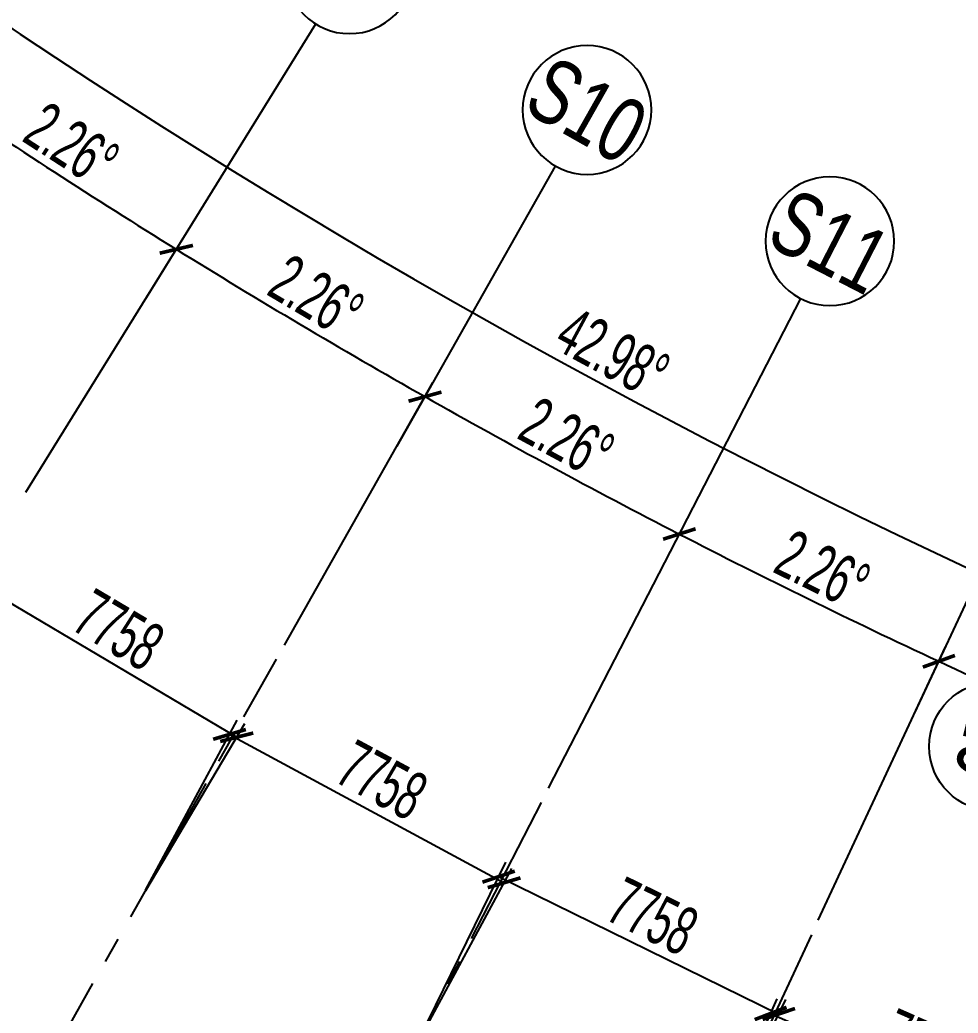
# Model space of a CAD drawing. Extents: x -668578 to 2331563, y -1202445 to 1620273.
# Drawn here: x 780331 to 803656, y 116373 to 141058 of the extents above; entities that cross this region are included whole.
import ezdxf
from ezdxf.enums import TextEntityAlignment as Align

# ---------------------------------------------------------------- set-up
doc = ezdxf.new("R2010")
doc.units = 0
doc.linetypes.add('CENTER2', pattern=[28.575, 19.05, -3.175, 3.175, -3.175])
doc.linetypes.add('DOT2', pattern=[0.125, 0, -0.125])
doc.layers.get('0').update_dxf_attribs({"color": 8})
doc.layers.get('Defpoints').update_dxf_attribs({"color": 8})
for name, color, linetype in [('#标注', 8, 'Continuous'), ('#轴线', 8, 'CENTER2'), ('A-AL', 8, 'Continuous'), ('A-FLOR-OTLN', 8, 'DOT2'), ('A-ROOF-DRAN', 8, 'Continuous'), ('dim', 8, 'Continuous')]:
    doc.layers.add(name, color=color, linetype=linetype)
doc.styles.add('JHZX', font='jrs.shx', dxfattribs={"width": 0.6, "bigfont": 'jhz.shx'})
doc.dimstyles.new('JZBZ-400', dxfattribs={"dimscale": 400, "dimtxt": 3, "dimasz": 1.5, "dimexe": 1, "dimexo": 1, "dimgap": 0.5, "dimtad": 1, "dimdec": 0, "dimdsep": 46, "dimtxsty": 'JHZX', "dimblk1": 'ARCHTICK', "dimblk2": 'ARCHTICK', "dimsah": 1, "dimcen": 0, "dimclrd": 1, "dimclre": 1, "dimclrt": 2, "dimazin": 2, "dimtfac": 1, "dimtdec": 0, "dimtix": 1, "dimtmove": 0, "dimatfit": 3, "dimfxl": 0, "dimtolj": 1, "dimlwd": -1, "dimlwe": -1, "dimarcsym": 0})

# ---------------------------------------------------------------- blocks, each defined once
blk = doc.blocks.new('_ARCHTICK')
at = {"color": 0, "linetype": 'ByBlock', "const_width": 0.15}
blk.add_lwpolyline([(-0.5, -0.5), (0.5, 0.5)], dxfattribs=at)
blk = doc.blocks.new('*D2918')
at = {"layer": '#标注', "ltscale": 300, "transparency": 16777216}
for p, q in [((52517, 44290), (60086, 50671)), ((174425, -21557), (175612, -11729))]:
    blk.add_line(p, q, dxfattribs=at)
blk.add_arc((197092, 166179), 179600, 220.13382, 263.11563, dxfattribs=at)
at = {"layer": 'Defpoints', "color": 0, "ltscale": 300, "transparency": 16777216}
for p in [(197092, 166179), (52212, 44032), (92699, 20035), (174378, -21955)]:
    blk.add_point(p, dxfattribs=at)
at = {"layer": '#标注', "ltscale": 300, "transparency": 16777216, "xscale": 600, "yscale": 600, "zscale": 600}
for p, rotation in [((59781, 50414), 130.1338192809486), ((175564, -12126), 353.1156299250185)]:
    blk.add_blockref('_ARCHTICK', p, dxfattribs=dict(at, rotation=rotation))
at = {"layer": '#标注', "ltscale": 300, "transparency": 16777216, "insert": (112118, 8861), "char_height": 1200, "attachment_point": 5, "rotation": 331.6247, "style": 'JHZX'}
blk.add_mtext('\\A1;42.98°', dxfattribs=at)
blk = doc.blocks.new('*D2912')
at = {"layer": '#标注', "ltscale": 300, "transparency": 16777216}
for p, q in [((91265, 9465), (95462, 15681)), ((97533, 5410), (101482, 11786))]:
    blk.add_line(p, q, dxfattribs=at)
blk.add_arc((197092, 166179), 182000, 235.96922, 238.23142, dxfattribs=at)
at = {"layer": 'Defpoints', "color": 0, "ltscale": 300, "transparency": 16777216}
for p in [(197092, 166179), (97232, 14022), (91041, 9134), (97322, 5070)]:
    blk.add_point(p, dxfattribs=at)
at = {"layer": '#标注', "ltscale": 300, "transparency": 16777216, "xscale": 600, "yscale": 600, "zscale": 600}
for p, rotation in [((95238, 15349), 145.9692216820972), ((101271, 11446), 328.2314223130762)]:
    blk.add_blockref('_ARCHTICK', p, dxfattribs=dict(at, rotation=rotation))
at = {"layer": '#标注', "ltscale": 300, "transparency": 16777216, "insert": (98670, 14040), "char_height": 1200, "attachment_point": 5, "rotation": 327.1003, "style": 'JHZX'}
blk.add_mtext('\\A1;2.26°', dxfattribs=at)
blk = doc.blocks.new('*D2913')
at = {"layer": '#标注', "ltscale": 300, "transparency": 16777216}
for p, q in [((97533, 5410), (101482, 11786)), ((103957, 1605), (107650, 8133))]:
    blk.add_line(p, q, dxfattribs=at)
blk.add_arc((197092, 166179), 182000, 238.23142, 240.49362, dxfattribs=at)
at = {"layer": 'Defpoints', "color": 0, "ltscale": 300, "transparency": 16777216}
for p in [(197092, 166179), (103316, 10198), (97322, 5070), (103760, 1257)]:
    blk.add_point(p, dxfattribs=at)
at = {"layer": '#标注', "ltscale": 300, "transparency": 16777216, "xscale": 600, "yscale": 600, "zscale": 600}
for p, rotation in [((101271, 11446), 148.2314223130731), ((107453, 7784), 330.4936231196902)]:
    blk.add_blockref('_ARCHTICK', p, dxfattribs=dict(at, rotation=rotation))
at = {"layer": '#标注', "ltscale": 300, "transparency": 16777216, "insert": (104752, 10273), "char_height": 1200, "attachment_point": 5, "rotation": 329.3625, "style": 'JHZX'}
blk.add_mtext('\\A1;2.26°', dxfattribs=at)
blk = doc.blocks.new('*D2914')
at = {"layer": '#标注', "ltscale": 300, "transparency": 16777216}
for p, q in [((103957, 1605), (107650, 8133)), ((110525, -1943), (113959, 4725))]:
    blk.add_line(p, q, dxfattribs=at)
blk.add_arc((197092, 166179), 182000, 240.49362, 242.75582, dxfattribs=at)
at = {"layer": 'Defpoints', "color": 0, "ltscale": 300, "transparency": 16777216}
for p in [(197092, 166179), (109546, 6618), (103760, 1257), (110342, -2298)]:
    blk.add_point(p, dxfattribs=at)
at = {"layer": '#标注', "ltscale": 300, "transparency": 16777216, "xscale": 600, "yscale": 600, "zscale": 600}
for p, rotation in [((107453, 7784), 150.4936231196933), ((113776, 4370), 332.7558238595374)]:
    blk.add_blockref('_ARCHTICK', p, dxfattribs=dict(at, rotation=rotation))
at = {"layer": '#标注', "ltscale": 300, "transparency": 16777216, "insert": (110978, 6750), "char_height": 1200, "attachment_point": 5, "rotation": 331.6247, "style": 'JHZX'}
blk.add_mtext('\\A1;2.26°', dxfattribs=at)
blk = doc.blocks.new('*D2915')
at = {"layer": '#标注', "ltscale": 300, "transparency": 16777216}
for p, q in [((110525, -1943), (113959, 4725)), ((117229, -5229), (120396, 1570))]:
    blk.add_line(p, q, dxfattribs=at)
blk.add_arc((197092, 166179), 182000, 242.75582, 245.01802, dxfattribs=at)
at = {"layer": 'Defpoints', "color": 0, "ltscale": 300, "transparency": 16777216}
for p in [(197092, 166179), (115912, 3287), (110342, -2298), (117060, -5591)]:
    blk.add_point(p, dxfattribs=at)
at = {"layer": '#标注', "ltscale": 300, "transparency": 16777216, "xscale": 600, "yscale": 600, "zscale": 600}
for p, rotation in [((113776, 4370), 152.7558238595378), ((120228, 1207), 335.0180245994241)]:
    blk.add_blockref('_ARCHTICK', p, dxfattribs=dict(at, rotation=rotation))
at = {"layer": '#标注', "ltscale": 300, "transparency": 16777216, "insert": (117338, 3475), "char_height": 1200, "attachment_point": 5, "rotation": 333.8869, "style": 'JHZX'}
blk.add_mtext('\\A1;2.26°', dxfattribs=at)
blk = doc.blocks.new('*D2916')
at = {"layer": '#标注', "ltscale": 300, "transparency": 16777216}
for p, q in [((117229, -5229), (120396, 1570)), ((124057, -8248), (126954, -1330))]:
    blk.add_line(p, q, dxfattribs=at)
blk.add_arc((197092, 166179), 182000, 245.01802, 247.28023, dxfattribs=at)
at = {"layer": 'Defpoints', "color": 0, "ltscale": 300, "transparency": 16777216}
for p in [(197092, 166179), (122405, 210), (117060, -5591), (123903, -8617)]:
    blk.add_point(p, dxfattribs=at)
at = {"layer": '#标注', "ltscale": 300, "transparency": 16777216, "xscale": 600, "yscale": 600, "zscale": 600}
for p, rotation in [((120228, 1207), 155.0180245994223), ((126799, -1698), 337.2802253813061)]:
    blk.add_blockref('_ARCHTICK', p, dxfattribs=dict(at, rotation=rotation))
at = {"layer": '#标注', "ltscale": 300, "transparency": 16777216, "insert": (123823, 453), "char_height": 1200, "attachment_point": 5, "rotation": 336.1491, "style": 'JHZX'}
blk.add_mtext('\\A1;2.26°', dxfattribs=at)
blk = doc.blocks.new('*U2924')
at = {"linetype": 'ByBlock'}
blk.add_line((0, -20), (0, 0), dxfattribs=at)
blk.add_circle((0, -24), 4, dxfattribs=at)
at = {"color": 253, "linetype": 'ByBlock', "style": 'JHZX', "width": 0.75}
blk.add_attdef('AXES', text='', height=4, dxfattribs=at).set_placement((0, -24), align=Align.MIDDLE_CENTER)
blk = doc.blocks.new('*D2999')
at = {"layer": '#标注', "transparency": 16777216}
for p, q in [((-60662, 8378), (-58201, 12532)), ((-58405, 12188), (-51730, 8235)), ((-53987, 4425), (-51526, 8579))]:
    blk.add_line(p, q, dxfattribs=at)
at = {"layer": 'Defpoints', "color": 0, "transparency": 16777216}
for p in [(-51730, 8235), (-60866, 8034), (-54191, 4081)]:
    blk.add_point(p, dxfattribs=at)
at = {"layer": '#标注', "transparency": 16777216, "xscale": 600, "yscale": 600, "zscale": 600}
for p, rotation in [((-58405, 12188), 149.3625281524388), ((-51730, 8235), 329.3625281524388)]:
    blk.add_blockref('_ARCHTICK', p, dxfattribs=dict(at, rotation=rotation))
at = {"layer": '#标注', "transparency": 16777216, "insert": (-54660, 10900), "char_height": 1200, "attachment_point": 5, "rotation": 329.3625, "style": 'JHZX'}
blk.add_mtext('\\A1;7758', dxfattribs=at)
blk = doc.blocks.new('*D3005')
at = {"layer": '#标注', "transparency": 16777216}
for p, q in [((-54001, 4433), (-51718, 8658)), ((-51909, 8306), (-45083, 4619)), ((-47175, 746), (-44893, 4971))]:
    blk.add_line(p, q, dxfattribs=at)
at = {"layer": 'Defpoints', "color": 0, "transparency": 16777216}
for p in [(-45083, 4619), (-54191, 4081), (-47365, 394)]:
    blk.add_point(p, dxfattribs=at)
at = {"layer": '#标注', "transparency": 16777216, "xscale": 600, "yscale": 600, "zscale": 600}
for p, rotation in [((-51909, 8306), 151.6247212833316), ((-45083, 4619), 331.6247212833315)]:
    blk.add_blockref('_ARCHTICK', p, dxfattribs=dict(at, rotation=rotation))
at = {"layer": '#标注', "transparency": 16777216, "insert": (-48115, 7166), "char_height": 1200, "attachment_point": 5, "rotation": 331.6247, "style": 'JHZX'}
blk.add_mtext('\\A1;7758', dxfattribs=at)
blk = doc.blocks.new('*D3006')
at = {"layer": '#标注', "transparency": 16777216}
for p, q in [((-47189, 753), (-45043, 5130)), ((-45219, 4771), (-38253, 1357)), ((-40223, -2662), (-38077, 1716))]:
    blk.add_line(p, q, dxfattribs=at)
at = {"layer": 'Defpoints', "color": 0, "transparency": 16777216}
for p in [(-38253, 1357), (-47365, 394), (-40399, -3021)]:
    blk.add_point(p, dxfattribs=at)
at = {"layer": '#标注', "transparency": 16777216, "xscale": 600, "yscale": 600, "zscale": 600}
for p, rotation in [((-45219, 4771), 153.8869297643725), ((-38253, 1357), 333.8869297643725)]:
    blk.add_blockref('_ARCHTICK', p, dxfattribs=dict(at, rotation=rotation))
at = {"layer": '#标注', "transparency": 16777216, "insert": (-41384, 3782), "char_height": 1200, "attachment_point": 5, "rotation": 333.8869, "style": 'JHZX'}
blk.add_mtext('\\A1;7758', dxfattribs=at)
blk = doc.blocks.new('*D3007')
at = {"layer": '#标注', "transparency": 16777216}
for p, q in [((-40237, -2655), (-38295, 1737)), ((-38457, 1371), (-31362, -1766)), ((-33142, -5792), (-31200, -1400))]:
    blk.add_line(p, q, dxfattribs=at)
at = {"layer": 'Defpoints', "color": 0, "transparency": 16777216}
for p in [(-31362, -1766), (-40399, -3021), (-33304, -6158)]:
    blk.add_point(p, dxfattribs=at)
at = {"layer": '#标注', "transparency": 16777216, "xscale": 600, "yscale": 600, "zscale": 600}
for p, rotation in [((-38457, 1371), 156.149138245412), ((-31362, -1766), 336.149138245412)]:
    blk.add_blockref('_ARCHTICK', p, dxfattribs=dict(at, rotation=rotation))
at = {"layer": '#标注', "transparency": 16777216, "insert": (-34586, 534), "char_height": 1200, "attachment_point": 5, "rotation": 336.1491, "style": 'JHZX'}
blk.add_mtext('\\A1;7758', dxfattribs=at)
blk = doc.blocks.new('A$C47405904')
at = {"layer": 'A-AL'}
blk.add_lwpolyline([(-23311, -21874, -0.064773), (-71512, 1542, 0.089348), (-79518, 4959), (-80049, 5081, -0.111413), (-89357, 9543)], format="xyb", dxfattribs=at)
at = {"layer": 'A-FLOR-OTLN'}
blk.add_arc((42590, 175095), 212150, 224.36474, 258.37779, dxfattribs=at)
at = {"layer": 'A-ROOF-DRAN'}
for radius, end in [(211500, 263.30526), (211800, 259.3487)]:
    blk.add_arc((42590, 175095), radius, 233.70702, end, dxfattribs=at)
blk = doc.blocks.new('A$Caccc0cd0')
at = {"layer": '#标注'}
for p1, p2, distance, picture, middle in [((-60865.7, 8034.1), (-54190.7, 4080.6), 4828.2, '*D2999', (-54660, 10899.9)), ((-54190.7, 4080.6), (-47364.9, 393.7), 4802.1, '*D3005', (-48115.5, 7166.2)), ((-47364.9, 393.7), (-40398.9, -3020.9), 4875.1, '*D3006', (-41384, 3782.3)), ((-40398.9, -3020.9), (-33303.5, -6157.8), 4802.1, '*D3007', (-34586, 534.3))]:
    dim = blk.add_aligned_dim(p1=p1, p2=p2, distance=distance, dimstyle='JZBZ-400', override={"dimclrd": 256, "dimclre": 256, "dimclrt": 256}, dxfattribs=at)
    dim.commit()
    dim.dimension.update_dxf_attribs({"geometry": picture, "text_midpoint": middle})
blk = doc.blocks.new('DSGDFG')
at = {"layer": '#标注', "ltscale": 300}
blk.add_arc((197092.2, 166179.2), 257800, 220.136073, 263.11563, dxfattribs=at)
at = {"layer": '#轴线', "ltscale": 200}
for p, q in [((69174.5, -59855.8), (103759.5, 1257.2)), ((110342.2, -2298.4), (78196.4, -64728.8)), ((117060, -5591.3), (87404.4, -69240.3))]:
    blk.add_line(p, q, dxfattribs=at)
for radius in [206950, 212800, 220600, 228400, 236200, 244000, 251800, 257800]:
    blk.add_arc((197092.2, 166179.2), radius, 218.438892, 265.140584, dxfattribs=at)
at = {"layer": '#标注', "ltscale": 300}
blk.add_blockref('A$Caccc0cd0', (154502.6, -8915.6), dxfattribs=at)
at = {"layer": '#标注', "linetype": 'ByBlock'}
ref = blk.add_blockref('*U2924', (94443, 14176.5), dxfattribs=dict(at, xscale=-400, yscale=400, rotation=145.9683831789954))
ref.add_attrib('AXES', 'S8', dxfattribs={"layer": '0', "color": 253, "linetype": 'ByBlock', "height": 1600, "rotation": 325.96838, "style": 'JHZX', "width": 0.75}).set_placement((99815.6, 22132.3), align=Align.MIDDLE_CENTER)
ref = blk.add_blockref('*U2924', (100522.6, 10243.3), dxfattribs=dict(at, xscale=-399.9999999999993, yscale=399.9999999999993, rotation=148.23046510902))
ref.add_attrib('AXES', 'S9', dxfattribs={"layer": '0', "color": 253, "linetype": 'ByBlock', "height": 1600, "rotation": 328.23047, "style": 'JHZX', "width": 0.75}).set_placement((105577, 18404.9), align=Align.MIDDLE_CENTER)
ref = blk.add_blockref('*U2924', (106752.7, 6553.2), dxfattribs=dict(at, xscale=-400.0000000000002, yscale=400.0000000000002, rotation=150.4925470390443))
ref.add_attrib('AXES', 'S10', dxfattribs={"layer": '0', "color": 253, "linetype": 'ByBlock', "height": 1600, "rotation": 330.49255, "style": 'JHZX', "width": 0.75}).set_placement((111481.1, 14908), align=Align.MIDDLE_CENTER)
ref = blk.add_blockref('*U2924', (113123.6, 3111.8), dxfattribs=dict(at, xscale=-400, yscale=400, rotation=152.7546289690685))
ref.add_attrib('AXES', 'S11', dxfattribs={"layer": '0', "color": 253, "linetype": 'ByBlock', "height": 1600, "rotation": 332.75463, "style": 'JHZX', "width": 0.75}).set_placement((117518.5, 11646.7), align=Align.MIDDLE_CENTER)
ref = blk.add_blockref('*U2924', (119625.4, -75.4), dxfattribs=dict(at, xscale=-400, yscale=400, rotation=155.0167108990929))
ref.add_attrib('AXES', 'S12', dxfattribs={"layer": '0', "color": 253, "linetype": 'ByBlock', "height": 1600, "rotation": 335.01671, "style": 'JHZX', "width": 0.75}).set_placement((123680, 8626.3), align=Align.MIDDLE_CENTER)
at = {"layer": '#标注', "linetype": 'ByBlock', "xscale": 400.0000000000001, "yscale": 400.0000000000001, "rotation": 256.3288078296102}
blk.add_blockref('*U2924', (130914.7, -3178.1), dxfattribs=at).add_auto_attribs({'AXES': '10'})
at = {"layer": '#标注', "ltscale": 300}
for base, p1, p2, picture, middle in [((92698.6, 20034.9), (52211.6, 44032.2), (174377.5, -21954.5), '*D2918', (112118.4, 8861.3)), ((97231.8, 14021.6), (91040.7, 9133.5), (97322.4, 5069.8), '*D2912', (98669.8, 14039.5)), ((103315.7, 10198.5), (97322.4, 5069.8), (103759.5, 1257.2), '*D2913', (104751.9, 10273.1)), ((109545.8, 6618.4), (103759.5, 1257.2), (110342.2, -2298.4), '*D2914', (110977.8, 6749.7)), ((115912.3, 3287.1), (110342.2, -2298.4), (117060, -5591.3), '*D2915', (117338, 3474.8)), ((122405.3, 209.7), (117060, -5591.3), (123902.6, -8616.5), '*D2916', (123822.6, 453.5))]:
    dim = blk.add_angular_dim_3p(base=base, center=(197092.1, 166179.2), p1=p1, p2=p2, dimstyle='JZBZ-400', override={"dimclrd": 256, "dimclre": 256, "dimclrt": 256}, dxfattribs=at)
    dim.commit()
    dim.dimension.update_dxf_attribs({"geometry": picture, "text_midpoint": middle})

msp = doc.modelspace()

# ---------------------------------------------------------------- block references
at = {"layer": '#标注'}
msp.add_blockref('DSGDFG', (682948.9, 123910), dxfattribs=at)
at = {"layer": 'dim', "ltscale": 300}
msp.add_blockref('A$C47405904', (837451.5, 114994.4), dxfattribs=at)

doc.saveas('drawing.dxf')
